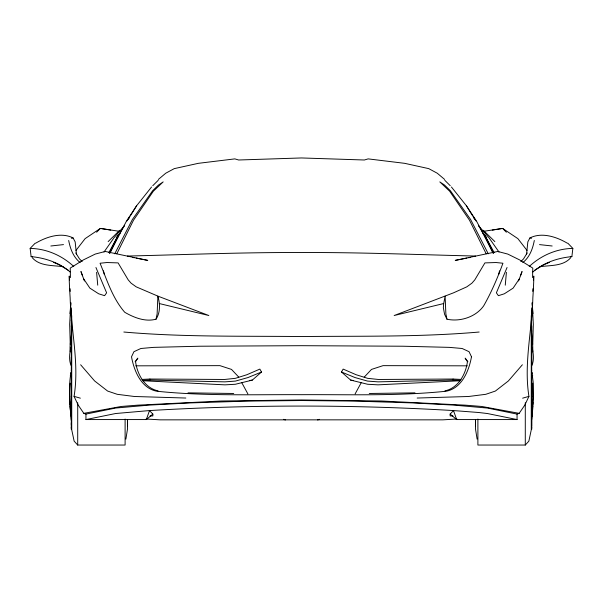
<?xml version="1.0" encoding="UTF-8"?>
<svg xmlns="http://www.w3.org/2000/svg" width="603" height="603" viewBox="0 0 603 603"><rect width="100%" height="100%" fill="white"/><g stroke="black" fill="none" stroke-linecap="round" stroke-linejoin="round"><path stroke-width="0.9" d="M71.297 420.577L71.297 396.088M71.297 401.749L71.297 411.427L70.83 411.103C69.722 398.289 68.584 385.083 71.056 372.39L71.214 373.89M71.297 396.631L71.297 383.772M71.297 370.672L71.365 347.366L70.86 347.351C69.631 353.185 68.682 359.81 71.056 365.433M71.297 343.846L71.297 319.892M71.297 325.884C72.737 334.68 69.089 343.333 70.265 351.873M71.297 320.615L71.297 310.688M69.601 280.003C68.802 268.832 69.179 283.229 70.144 297.746C71.048 330.587 79.415 363.662 74.071 396.367L78.119 404.997L83.825 413.341L85.943 414.095L85.943 419.567L115.655 413.515L149.506 410.568L152.853 414.095L152.853 415.934L150.072 415.934M475.511 420.623L475.511 429.05L477.109 439.12M517.057 419.567L487.345 413.515L478.45 412.482L453.494 410.568L450.147 414.095L456.667 419.567L517.057 419.567L517.057 414.095L519.175 413.341L524.881 404.997L528.929 396.367C523.698 363.647 532.034 330.58 532.856 297.746C533.821 283.229 534.198 268.832 533.399 280.003M531.703 429.479L531.703 426.954M531.703 428.394L531.703 396.088M531.703 384.103L531.703 370.559M531.703 363.813L531.635 347.366L532.14 347.351C533.369 353.185 534.318 359.81 531.944 365.433M531.703 311.563L531.703 307.892M531.703 416.236L531.703 426.223M70.86 302.525L69.669 324.293L70.265 344.501M532.555 277.591L532.781 268.109L519.673 259.931L507.756 254.074L497.754 251.459L455.235 260.39L466.873 258.114M142.692 380.395L149.891 380.056L149.921 379.031L224.648 379.468L235.381 378.33L246.868 374.734L259.863 369.096L261.506 372.021L252.325 380.101L235.381 384.262L224.987 384.85L142.828 380.749M532.728 405.367L533.173 382.144L531.944 372.39L531.786 373.89M71.297 416.236L71.297 429.479M531.703 415.437L531.703 416.794L533.331 398.244L532.735 383.124M532.735 344.501L533.331 324.293L532.14 302.525M532.766 291.37L532.931 288.709M70.016 313.635L70.83 303.437M70.265 383.124C69.375 394.324 69.307 405.766 71.365 416.824M443.687 303.55L443.341 307.681L444.569 314.246L446.951 319.183C460.051 322.092 475.857 317.005 483.674 305.857C491.415 292.289 497.573 277.893 502.932 263.232L496.058 262.531L484.91 262.9L474.817 279.845L471.885 283.191L466.805 286.84L453.531 292.824L394.166 315.52L443.687 303.55L445.12 296.126L445.866 313.794L446.951 319.183M531.703 419.635L532.984 406.241M505.269 285.174L506.399 272.322M532.14 411.864L532.479 408.156M532.984 402.585L532.17 411.103L531.703 411.427M526.547 254.398L527.836 241.871L529.909 237.951C541.698 231.944 556.426 236.783 567.189 243.122M570.687 256.908L571.878 256.614L572.85 248.406L567.807 243.175M125.891 439.12L127.489 429.05L127.489 420.623M156.049 319.183L157.134 313.794L157.88 296.126L136.195 286.84L131.115 283.191L128.183 279.845L118.09 262.9L106.942 262.531L100.068 263.232C106.965 280.101 112.595 298.357 124.753 312.286C133.987 317.608 145.338 322.16 156.049 319.183C160.519 312.264 160.044 303.739 157.88 296.126L208.834 315.52L159.313 303.55M498.681 274.448L499.525 270.83M534.318 240.476C532.683 248.873 529.751 257.074 522.831 262.606M532.735 351.873C533.188 339.828 530.308 327.399 531.703 315.022M85.943 419.567L146.333 419.567L149.506 410.568C250.712 404.575 352.288 404.575 453.494 410.568L456.667 419.567M520.517 275.722L522.047 271.516L518.58 280.975M507.063 267.498L496.382 292.832L498.402 295.681L504.357 293.782L513.115 288.136L519.311 278.918M109.919 253.215L118.768 234.748L124.565 225.334M109.407 253.283L118.414 234.801L108.857 252.582M116.801 253.78L133.497 220.208L153.358 191.196L163.179 181.902L158.506 185.015L152.582 190.774L132.336 219.598L114.736 253.803M109.972 252.642L126.494 221.082L136.632 205.721L151.564 187.013M355.114 393.925L361.212 382.709M460.172 380.749L378.013 384.85L367.619 384.262L350.675 380.101L341.494 372.021L343.137 369.096L356.132 374.734L367.619 378.33L378.352 379.468L453.079 379.031L460.978 379.423M128.424 219.062L129.389 217.487M130.836 215.135L136.632 205.721M527.203 252.959L523.487 258.943L520.841 261.559M104.01 252.031L114.186 237.522L123.969 226.298M126.984 220.947L130.022 216.334M135.102 361.74L137.853 358.122L135.562 361.596C137.145 374.139 144.75 388.113 158.084 390.872M75.986 250.418L85.121 238.63L100.369 228.416L118.693 231.213M32.313 256.908L31.122 256.614L30.15 248.406L35.193 243.175M522.371 364.762L508.397 380.938L495.38 391.053L485.784 394.309L468.569 396.495L417.163 398.04M477.893 419.04L477.893 445.044L525.288 445.044L528.861 441.14L531.273 429.788L531.273 315.595M152.778 185.701L158.182 180.32M570.574 257.903C563.066 266.36 550.283 265.199 539.979 266.692M120.005 233.58L116.191 237.657L117.841 237.017M364.257 377.101L371.486 369.413L383.071 365.644L467.28 365.833M96.631 232.223L100.369 228.416L110.718 230.097M108.141 241.607L119.68 230.293M158.333 179.46L165.742 173.219L174.267 168.629L198.327 163.33L234.853 158.883L238.615 159.999L301.5 157.956L364.385 159.999L368.147 158.883L404.673 163.33L428.733 168.629L437.258 173.219L444.667 179.46M532.215 376.197L532.735 375.744M529.238 266.488C541.102 255.438 556.592 248.677 572.85 248.406M146.333 419.567L152.853 414.095M532.901 271.961C543.838 262.599 557.722 257.948 571.878 256.614M534.823 270.167L543.491 264.86L549.378 262.395M35.811 243.122C46.574 236.783 61.302 231.944 73.091 237.951L75.164 241.871L76.453 254.398M261.506 372.021L247.984 377.553L235.449 381.088L224.919 381.857L149.891 380.056M444.916 390.872C458.25 388.113 465.855 374.139 467.438 361.596L465.147 358.122L467.898 361.74M319.289 419.319L317.555 419.846L319.356 419.409M522.628 398.176L528.929 396.367M468.667 257.76L470.461 257.413M85.943 414.095L115.655 408.043L149.506 405.095L189.644 402.94L248.293 401.085L301.5 400.535L354.707 401.085L413.356 402.94L453.494 405.095L487.345 408.043L517.057 414.095M71.418 238.268L73.091 237.951M484.307 231.213L502.631 228.416L517.879 238.63L527.014 250.418M83.825 413.341L121.195 406.475L137.28 405.186L221.346 401.003L301.5 399.947L381.654 401.003L465.72 405.186L481.805 406.475L519.175 413.341M492.282 230.097L502.631 228.416L506.369 232.223M249.582 380.508L252.325 380.101M50.833 245.994L63.488 244.607M479.159 332.027C420.118 337.19 360.707 335.931 301.5 336.542C242.293 335.931 182.882 337.19 123.841 332.027M456.855 419.01L442.843 419.846L160.157 419.846L146.145 419.01M142.022 379.423L149.921 379.031M460.308 380.395L453.109 380.056L378.081 381.857L367.551 381.088L355.016 377.553L341.494 372.021M369.285 393.473L414.97 392.862M475.579 256.041C417.578 254.715 359.554 252.227 301.5 252.559C243.446 252.227 185.423 254.715 127.421 256.041M135.72 365.833L219.929 365.644L231.514 369.413L238.743 377.101M452.928 415.934L450.147 415.934L450.147 414.095M71.727 315.595L71.727 429.788L74.139 441.14L77.712 445.044L125.107 445.044L125.107 419.04M188.03 392.862L233.715 393.473M185.837 398.04L134.431 396.495L117.216 394.309L107.62 391.053L94.603 380.938L80.629 364.762M63.021 266.692C52.717 265.199 39.934 266.36 32.426 257.903M539.512 244.607L552.167 245.994M350.675 380.101L353.418 380.508M30.15 248.406C46.408 248.677 61.898 255.438 73.762 266.488M31.122 256.614C45.278 257.948 59.162 262.599 70.099 271.961M529.909 237.951L531.582 238.268M132.539 257.413L134.333 257.76M136.127 258.114L147.765 260.39L105.246 251.459L95.244 254.074L83.327 259.931L70.219 268.109L70.445 277.591M283.644 419.409L285.445 419.846L283.712 419.319M74.071 396.367L80.372 398.176M485.159 237.017L486.809 237.657L482.995 233.58M53.622 262.395L59.509 264.86L68.177 270.167M70.265 375.744L70.785 376.197M80.169 262.606C73.249 257.074 70.317 248.873 68.682 240.476M444.818 180.32L450.222 185.701M483.32 230.293L494.859 241.607M479.031 226.298L488.814 237.522L498.99 252.031M82.159 261.559L79.513 258.943L75.797 252.959M451.436 187.013L466.368 205.721L476.506 221.082L493.028 252.642M83.689 278.918L89.885 288.136L98.643 293.782L104.598 295.681L106.618 292.832L95.937 267.498M472.978 216.334L476.016 220.947M466.368 205.721L472.164 215.135M473.611 217.487L474.576 219.062M478.435 225.334L484.232 234.748L493.081 253.215M241.788 382.709L247.886 393.925M494.143 252.582L484.586 234.801L493.593 253.283M488.264 253.803L470.664 219.598L450.418 190.774L444.494 185.015L439.821 181.902L449.642 191.196L469.503 220.208L486.199 253.78M84.42 280.975L80.953 271.516L82.483 275.722M103.475 270.83L104.319 274.448M70.016 406.241L71.297 419.635M70.016 402.585L70.272 405.367M70.521 408.156L70.86 411.864M96.601 272.322L97.731 285.174M532.17 303.437L532.984 313.635M70.069 288.709L70.234 291.37M453.079 379.031L453.109 380.056M531.703 325.884L531.703 331.56M531.703 343.295L531.703 343.846M531.703 401.749L531.703 406.972M71.297 344.584L71.297 343.574L71.297 350.185M71.297 357.074L71.297 363.813M71.297 422.741L71.297 425.19M71.297 426.954L71.297 428.394M531.703 310.688L531.703 320.615M531.703 337.152L531.703 370.672M531.703 383.772L531.703 396.631M525.288 402.744L525.288 445.044M475.511 419.831L475.511 426.2M127.489 419.831L127.489 426.2M77.712 402.744L77.712 445.044M71.297 307.892L71.297 311.563M71.297 370.559L71.297 384.103M471.486 356.788C468.968 370.83 461.875 388.204 446.228 391.226C398.131 396.201 349.755 394.43 301.5 394.686C253.245 394.43 204.869 396.201 156.772 391.226C141.125 388.204 134.032 370.83 131.514 356.788L133.956 351.685L140.868 348.489L153.69 347.366L200.106 346.22L301.5 345.692L402.894 346.22L449.31 347.366L462.132 348.489L469.044 351.685L471.486 356.788"/></g></svg>
